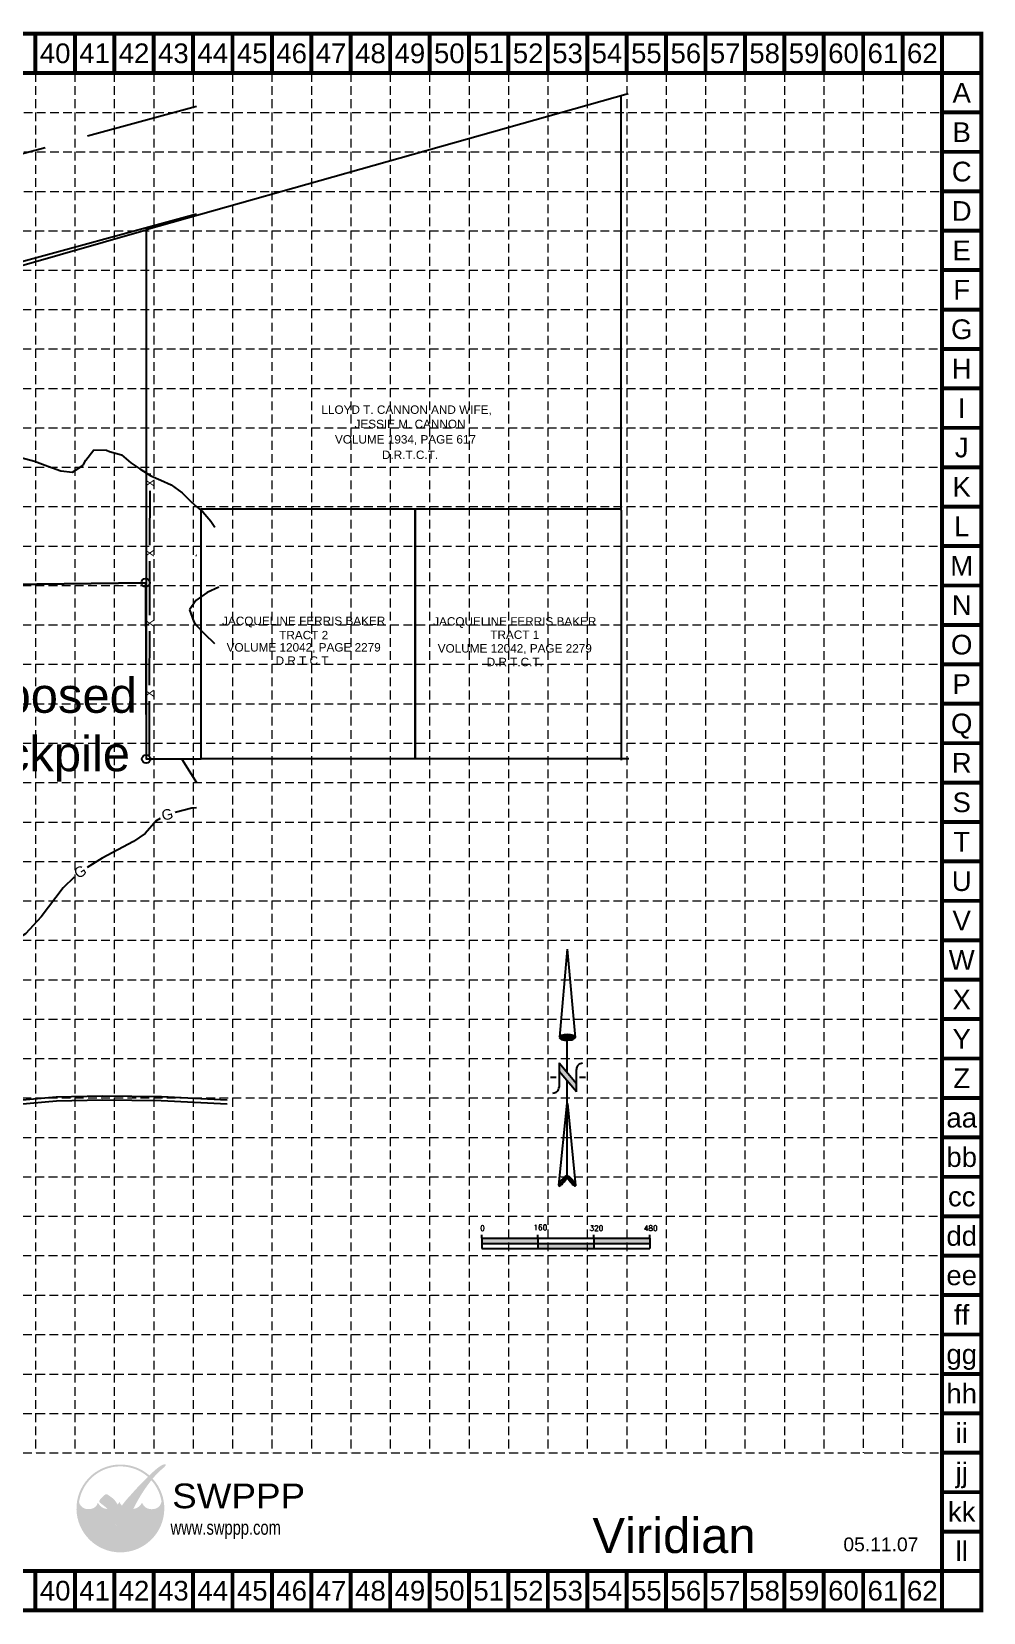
# Model space of a CAD drawing. Extents: x 2400464 to 2407675, y 6977889 to 6982400.
# Drawn here: x 2404958 to 2407675, y 6977889 to 6982400 of the extents above; entities that cross this region are included whole.
import ezdxf
from ezdxf.enums import TextEntityAlignment as Align

# ---------------------------------------------------------------- set-up
doc = ezdxf.new("R2010")
doc.units = 0
doc.header["$LTSCALE"] = 500
doc.header["$MEASUREMENT"] = 0
for name, pattern in [('DIVIDE', [1.25, 0.5, -0.25, 0, -0.25, 0, -0.25]), ('HIDDEN', [0.375, 0.25, -0.125]), ('PHANTOM', [2.5, 1.25, -0.25, 0.25, -0.25, 0.25, -0.25])]:
    doc.linetypes.add(name, pattern=pattern)
doc.layers.get('0').update_dxf_attribs({"linetype": 'CONTINUOUS'})
for name, color, linetype in [('ADJOINER', 2, 'CONTINUOUS'), ('BASE', 7, 'CONTINUOUS'), ('BC-FENCE', 2, 'CONTINUOUS'), ('BC-GRAVEL_ROAD', 1, 'CONTINUOUS'), ('BC-LAKE', 2, 'CONTINUOUS'), ('BC-LOT-LINES', 1, 'PHANTOM'), ('BC-PIPELINE_EASEMENT', 2, 'CONTINUOUS'), ('BDY-F-OVERALL', 6, 'CONTINUOUS'), ('BDY-F-RESIDENTAL', 6, 'CONTINUOUS'), ('COR-E', 2, 'CONTINUOUS'), ('DED-11139-1937', 2, 'CONTINUOUS'), ('DED-12042-2279-TR2', 2, 'CONTINUOUS'), ('FEMA-SCALED', 2, 'DIVIDE'), ('GRID', 254, 'HIDDEN'), ('LOGO', 7, 'CONTINUOUS'), ('NARROW', 7, 'CONTINUOUS')]:
    doc.layers.add(name, color=color, linetype=linetype)
doc.styles.add('L120', font='simplex.shx', dxfattribs={"height": 4.8})
doc.styles.add('LOGO1', font='ROCKEB.TTF', dxfattribs={"height": 25})
doc.styles.get("Standard").update_dxf_attribs({"font": 'ARIAL.TTF'})

# ---------------------------------------------------------------- blocks, each defined once
blk = doc.blocks.new('North Arrow')
at = {"layer": 'NARROW'}
for p, q in [((32.43, 3.06), (32.43, 4.63)), ((0, 0), (22.36, 2)), ((0, 0), (22.33, -2.02)), ((28.77, -2.09), (34.02, 2.32)), ((36.18, 2.33), (30.46, 2.33)), ((36.16, 2.32), (31.04, -2.09)), ((39.1, 0.01), (59.96, 2.11)), ((31.2, -0.05), (21.66, -0.05)), ((21.66, -0.05), (21.66, -0.05)), ((28.77, -2.09), (34.95, -2.09)), ((32.43, -4.26), (32.43, -2.8)), ((57.45, -0.05), (33.41, -0.05)), ((59.83, -2.14), (39.04, -0.01)), ((57.69, -0.03), (57.77, -0.01)), ((57.77, -0.05), (57.69, -0.03))]:
    blk.add_line(p, q, dxfattribs=at)
blk.add_lwpolyline([(22.36, -2.03), (22.59, -1.93, 0.091577), (22.87, -1.44, 0.048306), (23.03, -0.75), (23.07, -0.01), (23.01, 0.82, 0.048306), (22.87, 1.42, 0.091577), (22.59, 1.91), (22.36, 2.01), (22.14, 1.91, 0.091577), (21.86, 1.42, 0.048306), (21.72, 0.82), (21.66, -0.01), (21.72, -0.83, 0.048306), (21.86, -1.44, 0.091577), (22.14, -1.93)], format="xyb", close=True, dxfattribs=at)
for points in [[(57.46, -0.03), (57.44, 0.08, -0.066818), (57.67, 0.47, -0.03073), (58.01, 0.84), (58.52, 1.29), (59.07, 1.7, -0.03073), (59.5, 1.95, -0.066818), (59.93, 2.1), (60.04, 2.06)], [(60.04, 2.06), (60.05, 1.95, -0.066818), (59.82, 1.56, -0.03073), (59.43, 1.14), (58.97, 0.74), (58.42, 0.33, -0.03073), (57.99, 0.08, -0.036692), (57.76, -0.02)], [(57.46, -0.04), (57.44, -0.15, 0.066818), (57.67, -0.54, 0.03073), (58.01, -0.9), (58.52, -1.36), (59.07, -1.77, 0.03073), (59.5, -2.02, 0.066818), (59.93, -2.17), (60.04, -2.13)], [(60.04, -2.13), (60.05, -2.01, 0.066818), (59.82, -1.63, 0.03073), (59.43, -1.2), (58.97, -0.8), (58.42, -0.4, 0.03073), (57.99, -0.15, 0.036692), (57.76, -0.05)]]:
    blk.add_lwpolyline(points, format="xyb", dxfattribs=at)
for centre, start, end in [((30.46, 3.86), 178.8769, 270), ((34.95, -3.62), 358.8769, 90)]:
    blk.add_arc(centre, 1.53, start, end, dxfattribs=at)
for points in [[(23.03, -0.76), (21.67, -0.05), (23.07, -0.05), (21.72, 0.82)], [(23.07, -0.05), (21.72, 0.82), (23.02, 0.75), (21.85, 1.42)], [(23.02, 0.75), (21.85, 1.42), (22.87, 1.44), (22.14, 1.91)], [(22.87, 1.44), (22.14, 1.91), (22.59, 1.91), (22.36, 2)], [(31.05, -2.09), (36.15, 2.36), (28.75, -2.06), (34.01, 2.36)], [(57.44, 0.08), (57.7, -0.01), (57.5, 0.21), (57.77, -0.01)], [(57.45, -0.04), (57.69, -0.02), (57.44, 0.08), (57.7, -0.01)], [(57.5, 0.21), (57.77, -0.01), (57.6, 0.39), (57.94, 0.06)], [(57.6, 0.39), (57.94, 0.06), (57.68, 0.5), (58.07, 0.13)], [(57.68, 0.5), (58.07, 0.13), (57.84, 0.66), (58.29, 0.26)], [(57.84, 0.66), (58.29, 0.26), (58.03, 0.86), (58.52, 0.41)], [(58.03, 0.86), (58.52, 0.41), (58.26, 1.07), (58.73, 0.57)], [(58.26, 1.07), (58.73, 0.57), (58.52, 1.3), (59.05, 0.81)], [(58.52, 1.3), (59.05, 0.81), (58.7, 1.42), (59.26, 0.99)], [(59.26, 1), (58.69, 1.42), (59.45, 1.15), (59, 1.65)], [(59.45, 1.15), (59, 1.65), (59.62, 1.34), (59.28, 1.82)], [(59.62, 1.34), (59.28, 1.82), (59.81, 1.55), (59.49, 1.95)], [(59.81, 1.55), (59.49, 1.95), (59.93, 1.73), (59.69, 2.04)], [(59.93, 1.73), (59.69, 2.04), (60.05, 1.94), (59.93, 2.1)], [(60.05, 1.94), (59.93, 2.1), (60.04, 2.06)], [(22.87, -1.44), (21.72, -0.87), (23.03, -0.76), (21.67, -0.05)], [(22.58, -1.93), (21.86, -1.45), (22.87, -1.44), (21.72, -0.87)], [(22.36, -2.01), (22.14, -1.93), (22.58, -1.93), (21.86, -1.45)], [(57.44, -0.14), (57.69, -0.02), (57.45, -0.04), (57.69, -0.02)], [(57.46, -0.19), (57.7, -0.03), (57.44, -0.14), (57.69, -0.02)], [(57.53, -0.33), (57.76, -0.05), (57.46, -0.19), (57.7, -0.03)], [(57.63, -0.48), (57.9, -0.1), (57.53, -0.33), (57.76, -0.05)], [(57.78, -0.66), (58.09, -0.2), (57.63, -0.48), (57.9, -0.1)], [(57.97, -0.87), (58.34, -0.35), (57.78, -0.66), (58.09, -0.2)], [(58.24, -1.11), (58.61, -0.54), (57.97, -0.87), (58.34, -0.35)], [(58.61, -1.43), (58.93, -0.77), (58.24, -1.11), (58.61, -0.54)], [(58.91, -1.64), (59.2, -1), (58.61, -1.43), (58.93, -0.77)], [(59.12, -1.79), (59.57, -1.36), (58.92, -1.65), (59.2, -1.01)], [(59.35, -1.93), (59.81, -1.62), (59.12, -1.79), (59.57, -1.36)], [(59.54, -1.32), (59.41, -1.18), (59.21, -1.01)], [(59.58, -2.05), (59.93, -1.79), (59.35, -1.93), (59.81, -1.62)], [(59.78, -2.13), (60.05, -2.01), (59.58, -2.05), (59.93, -1.79)], [(59.92, -2.17), (60.04, -2.13), (59.78, -2.13), (60.05, -2.01)]]:
    blk.add_solid(points, dxfattribs=at)
blk = doc.blocks.new('new logo')
at = {"layer": 'LOGO'}
h = blk.add_hatch(color=170, dxfattribs=at)
h.paths.add_polyline_path([(67.4, 44.1), (66.8, 44.7), (66.3, 45.2), (66, 45.8), (65.5, 46.4), (65.1, 47.2), (64.7, 47.9), (64.4, 48.5), (64.2, 49), (63.9, 49.6), (63.7, 50.1), (63.3, 51), (62.9, 52), (62.6, 52.8), (62.4, 53.3), (62.2, 53.7), (62.1, 54.2), (61.9, 54.7), (61.7, 55.2), (61.5, 55.7), (61.3, 56.3), (61, 56.8), (60.8, 57.4), (60.5, 57.9), (60.2, 58.5), (60, 59.1), (59.7, 59.6), (59.3, 60.2), (59, 60.8), (58.7, 61.3), (58.3, 61.9), (58, 62.4), (57.6, 62.9), (57.3, 63.4), (56.9, 63.9), (56.6, 64.3), (56.3, 64.7), (55.9, 65.1), (55.6, 65.5), (55.2, 65.9), (54.9, 66.2), (54, 66.2), (52.9, 66.3), (52, 66.5), (51.5, 66.6), (50.9, 66.8), (50.3, 67), (49.4, 67.4), (48.3, 67.9), (47.3, 68.6), (46.5, 69.3), (45.7, 70), (45, 70.8), (44.4, 71.5), (44, 72.2), (43.6, 72.7), (43.4, 72.9), (43.2, 73.2), (43.1, 73.4), (43, 73.5), (42.8, 73.7), (42.7, 73.7), (42.7, 73.8), (42.6, 73.8), (42.5, 73.7), (42.5, 73.6), (42.4, 73.5), (42.4, 73.4), (42.3, 73.2), (42.2, 72.8), (42, 72.1), (41.7, 71.5), (41.4, 70.9), (41, 70.3), (40.5, 69.8), (40, 69.2), (39.4, 68.7), (38.8, 68.2), (38.1, 67.7), (37.3, 67.3), (36.5, 66.9), (35.7, 66.6), (34.9, 66.3), (34, 66.1), (33, 66), (31.9, 65.9), (30.8, 65.9), (29.6, 65.9), (28.6, 66), (27.6, 66.1), (26.7, 66.4), (25.8, 66.7), (25, 67.1), (24.1, 67.6), (23.2, 68.2), (22.4, 68.9), (21.8, 69.5), (21.4, 69.9), (21, 70.4), (20.6, 70.9), (20.2, 71.5), (19.9, 72.1), (19.5, 72.9), (19.2, 73.8), (18.9, 74.8, -0.595729), (106.3, 106.8), (107, 107.5), (107.5, 108), (108.1, 108.6, 37.93689), (112.3, 104.5), (112.1, 104.2), (111.6, 103.7), (111.1, 103.1), (110.6, 102.5, -0.146449), (123.6, 75), (123.3, 74.5), (123.1, 74), (122.9, 73.5), (122.8, 73.1), (122.5, 72.4), (122.2, 71.7), (121.9, 71.1), (121.5, 70.5), (121.1, 70), (120.7, 69.5), (120.2, 69), (119.6, 68.6), (119, 68.1), (118.4, 67.7), (117.8, 67.4), (117.1, 67), (116.5, 66.7), (115.8, 66.5), (115, 66.3), (114.3, 66.1), (113.5, 66), (112.7, 65.9), (111.9, 65.8), (111.1, 65.8), (110.3, 65.8), (109.4, 65.9), (108.6, 66), (107.7, 66.2), (106.8, 66.4), (105.9, 66.7), (105.1, 67.1), (104.3, 67.5), (103.5, 68), (102.8, 68.6), (102.1, 69.3), (101.4, 70), (100.8, 70.7), (100.2, 71.4), (99.8, 72), (99.5, 72.5), (99.4, 72.8), (99.3, 73), (99.1, 73.2), (99, 73.4), (98.9, 73.5), (98.8, 73.6), (98.7, 73.6), (98.6, 73.6), (98.5, 73.5), (98.4, 73.4), (98.4, 73.3), (98.3, 73.2), (98.2, 73), (98.1, 72.8), (97.8, 72.4), (97.4, 71.8), (96.9, 71.1), (96.4, 70.5), (95.9, 70.1), (95.4, 69.6), (94.8, 69.1), (94.2, 68.6), (93.5, 68.2), (92.8, 67.7), (91.9, 67.3), (91, 66.9), (90.1, 66.6), (89.4, 66.4), (88.6, 66.2), (87.8, 66.1), (87.6, 65.6), (87.4, 65.1), (87.1, 64.4), (86.9, 63.8), (86.6, 63), (86.3, 62.2), (85.9, 61.3), (85.6, 60.4), (85.3, 59.5), (84.9, 58.6), (84.6, 57.7), (84.2, 56.7), (83.9, 55.8), (83.5, 54.9), (83.2, 54), (82.9, 53.2), (82.6, 52.4), (82.3, 51.6), (82.1, 51), (81.9, 50.3), (81.6, 49.8), (81.3, 48.9), (80.9, 48.1), (80.5, 47.3), (80.1, 46.6), (79.6, 45.9), (79.1, 45.4), (78.6, 44.8), (78.1, 44.3), (77.6, 43.9), (77, 43.5), (76.5, 43.1), (75.9, 42.8), (75.3, 42.6), (74.6, 42.3), (73.7, 42.1), (73, 41.9), (72.2, 41.9), (71.6, 42), (70.9, 42.2), (70.1, 42.5), (69.4, 42.8), (68.7, 43.1), (68, 43.5)])
h.paths.add_polyline_path([(71.8, 72), (70.7, 73.9), (70.1, 75.2), (69.7, 74.3), (68.7, 72.6), (67.9, 71.7), (67.9, 71.5), (68.1, 71.2), (68.3, 71), (68.4, 70.8), (68.5, 70.6), (68.7, 70.4), (68.8, 70.2), (68.9, 70.1), (69, 70), (69.1, 69.8), (69.3, 69.7), (69.4, 69.7), (69.5, 69.6), (69.6, 69.5), (69.7, 69.5), (69.8, 69.4), (69.9, 69.4), (70.1, 69.3), (70.2, 69.3), (70.3, 69.2), (70.4, 69.2), (70.5, 69.2), (70.6, 69.2), (70.8, 69.2), (70.9, 69.2), (71, 69.2), (71.1, 69.2), (71.2, 69.2), (71.3, 69.2), (71.4, 69.2), (71.5, 69.2), (71.6, 69.2), (71.7, 69.3), (71.8, 69.3), (71.9, 69.3), (72, 69.4), (72.1, 69.5), (72.2, 69.5), (72.3, 69.6), (72.5, 69.6), (72.6, 69.7), (72.7, 69.8), (72.8, 69.9), (72.9, 70), (73, 70.1), (73.1, 70.2), (73.2, 70.3), (73.3, 70.4), (72.5, 71.1)], flags=17)
blk.add_hatch(color=240, dxfattribs=at).paths.add_polyline_path([(117.7, 117.3), (118.9, 118.2), (119.8, 118.9), (120.6, 119.5), (121.3, 119.9), (121.9, 120.3), (122.4, 120.6), (122.8, 120.9), (123.1, 121.1), (123.4, 121.3), (123.7, 121.4), (124, 121.6), (124.2, 121.7), (124.4, 121.8), (124.6, 121.9), (124.8, 121.9), (125, 122), (125.2, 122.1), (125.4, 122.2), (125.6, 122.2), (125.8, 122.3), (125.9, 122.4), (126.1, 122.4), (126.3, 122.5), (126.4, 122.5), (126.6, 122.6), (126.7, 122.6), (126.8, 122.7), (126.9, 122.7), (127.1, 122.7), (127.2, 122.8), (127.3, 122.8), (127.4, 122.8), (127.5, 122.8), (127.6, 122.8), (127.7, 122.8), (127.8, 122.8), (127.9, 122.8), (128, 122.8), (128.1, 122.8), (128.1, 122.8), (128.2, 122.8), (128.3, 122.8), (128.4, 122.8), (128.4, 122.7), (128.5, 122.7), (128.5, 122.7), (128.6, 122.7), (128.6, 122.6), (128.7, 122.6), (128.7, 122.6), (128.7, 122.5), (128.7, 122.5), (128.8, 122.4), (128.8, 122.4), (128.8, 122.3), (128.8, 122.3), (128.8, 122.2), (128.8, 122.1), (128.8, 122.1), (128.8, 122), (128.8, 121.9), (128.8, 121.8), (128.8, 121.8), (128.8, 121.7), (128.8, 121.6), (128.7, 121.5), (128.7, 121.4), (128.7, 121.3), (128.6, 121.3), (128.6, 121.2), (128.5, 121.1), (128.4, 121), (128.4, 120.8), (128.3, 120.7), (128.2, 120.6), (128.1, 120.4), (128, 120.3), (127.8, 120.1), (127.7, 120), (127.6, 119.8), (127.4, 119.6), (127.3, 119.4), (127.1, 119.2), (126.8, 119), (126.6, 118.8), (126.3, 118.5), (125.9, 118.2), (125.5, 117.9), (125.1, 117.5), (124.6, 117), (124, 116.6), (123.5, 116.1), (122.9, 115.6), (122.3, 115.1), (121.7, 114.5), (121.1, 114), (120.6, 113.5), (120, 113), (119.5, 112.5), (119, 112), (118.5, 111.5), (118, 111), (117.5, 110.5), (117, 109.9), (116.5, 109.4), (116, 108.8), (115.5, 108.3), (115, 107.7), (114.5, 107.1), (114, 106.6), (113.5, 106), (113, 105.4), (112.5, 104.8), (112.1, 104.2), (111.6, 103.7), (111.1, 103.1), (110.6, 102.4), (110.1, 101.8), (109.6, 101.1), (109, 100.4), (108.5, 99.7), (107.9, 98.9), (107.3, 98.1), (106.7, 97.3), (106, 96.4), (105.4, 95.6), (104.8, 94.7), (104.2, 93.9), (103.6, 93.1), (103.1, 92.3), (102.5, 91.5), (102, 90.6), (101.4, 89.8), (100.9, 89), (100.3, 88.2), (99.8, 87.3), (99.2, 86.5), (98.6, 85.6), (98.1, 84.7), (97.5, 83.8), (96.9, 82.9), (96.4, 82), (95.9, 81.1), (95.4, 80.3), (94.9, 79.5), (94.5, 78.7), (94, 78), (93.6, 77.2), (93.2, 76.5), (92.8, 75.8), (92.4, 75), (92, 74.3), (91.6, 73.5), (91.2, 72.8), (90.8, 72), (90.4, 71.3), (90, 70.6), (89.6, 69.9), (89.3, 69.3), (89, 68.7), (88.8, 68.2), (88.5, 67.7), (88.3, 67.3), (88.1, 66.9), (88, 66.5), (87.8, 66.1), (87.6, 65.6), (87.4, 65.1), (87.1, 64.4), (86.9, 63.8), (86.6, 63), (86.3, 62.2), (85.9, 61.3), (85.6, 60.4), (85.3, 59.5), (84.9, 58.6), (84.6, 57.7), (84.2, 56.7), (83.9, 55.8), (83.5, 54.9), (83.2, 54), (82.9, 53.2), (82.6, 52.4), (82.3, 51.6), (82.1, 51), (81.9, 50.3), (81.6, 49.8), (81.4, 49.2), (81.2, 48.7), (81, 48.3), (80.8, 47.9), (80.6, 47.5), (80.4, 47.1), (80.2, 46.7), (80, 46.4), (79.7, 46.1), (79.5, 45.8), (79.2, 45.5), (79, 45.2), (78.7, 44.9), (78.5, 44.7), (78.2, 44.4), (78, 44.2), (77.7, 44), (77.4, 43.8), (77.2, 43.6), (76.9, 43.4), (76.6, 43.2), (76.3, 43), (76, 42.9), (75.7, 42.7), (75.5, 42.6), (75.2, 42.5), (74.9, 42.4), (74.6, 42.3), (74.3, 42.2), (74, 42.1), (73.8, 42.1), (73.5, 42), (73.2, 42), (73, 41.9), (72.7, 41.9), (72.5, 41.9), (72.2, 41.9), (72, 42), (71.8, 42), (71.5, 42.1), (71.3, 42.1), (71.1, 42.2), (70.8, 42.2), (70.6, 42.3), (70.4, 42.4), (70.1, 42.5), (69.9, 42.6), (69.6, 42.7), (69.4, 42.8), (69.2, 42.9), (68.9, 43), (68.7, 43.1), (68.5, 43.2), (68.2, 43.4), (68, 43.6), (67.8, 43.7), (67.6, 43.9), (67.4, 44.1), (67.2, 44.3), (67, 44.5), (66.8, 44.7), (66.6, 44.9), (66.5, 45.1), (66.3, 45.4), (66.1, 45.6), (65.9, 45.9), (65.7, 46.2), (65.4, 46.6), (65.2, 47), (65, 47.4), (64.7, 47.9), (64.4, 48.5), (64.2, 49), (63.9, 49.6), (63.7, 50.1), (63.4, 50.7), (63.2, 51.3), (63, 51.8), (62.8, 52.3), (62.6, 52.8), (62.4, 53.3), (62.2, 53.7), (62.1, 54.2), (61.9, 54.7), (61.7, 55.2), (61.5, 55.7), (61.3, 56.3), (61, 56.8), (60.8, 57.4), (60.5, 57.9), (60.2, 58.5), (60, 59.1), (59.7, 59.6), (59.3, 60.2), (59, 60.8), (58.7, 61.3), (58.3, 61.9), (58, 62.4), (57.6, 62.9), (57.3, 63.4), (56.9, 63.9), (56.6, 64.3), (56.3, 64.7), (55.9, 65.1), (55.6, 65.5), (55.2, 65.9), (54.9, 66.3), (54.5, 66.6), (54.1, 67), (53.7, 67.4), (53.3, 67.8), (52.8, 68.1), (52.4, 68.5), (51.9, 68.9), (51.4, 69.3), (50.9, 69.7), (50.5, 70), (50, 70.4), (49.5, 70.8), (49.1, 71.1), (48.7, 71.5), (48.2, 71.8), (47.8, 72.1), (47.5, 72.4), (47.1, 72.7), (46.8, 72.9), (46.6, 73.1), (46.3, 73.3), (46.1, 73.5), (45.9, 73.6), (45.7, 73.8), (45.6, 73.9), (45.5, 74), (45.3, 74.2), (45.2, 74.3), (45.1, 74.4), (45, 74.6), (45, 74.7), (44.9, 74.8), (44.8, 75), (44.8, 75.1), (44.8, 75.2), (44.7, 75.4), (44.7, 75.5), (44.7, 75.7), (44.7, 75.8), (44.7, 76), (44.7, 76.1), (44.7, 76.3), (44.8, 76.4), (44.8, 76.6), (44.9, 76.7), (44.9, 76.9), (45, 77.1), (45.1, 77.2), (45.2, 77.4), (45.3, 77.6), (45.4, 77.8), (45.6, 78), (45.7, 78.2), (45.9, 78.5), (46.1, 78.7), (46.3, 79), (46.6, 79.3), (46.8, 79.5), (47.1, 79.8), (47.3, 80.1), (47.6, 80.4), (47.9, 80.7), (48.2, 81), (48.5, 81.3), (48.8, 81.6), (49.2, 81.9), (49.5, 82.2), (49.8, 82.5), (50.1, 82.7), (50.4, 83), (50.7, 83.2), (51, 83.4), (51.2, 83.6), (51.5, 83.8), (51.7, 83.9), (51.9, 84.1), (52.1, 84.2), (52.2, 84.3), (52.4, 84.4), (52.5, 84.5), (52.7, 84.5), (52.8, 84.6), (53, 84.6), (53.1, 84.6), (53.2, 84.7), (53.3, 84.7), (53.5, 84.7), (53.6, 84.7), (53.7, 84.7), (53.8, 84.7), (54, 84.7), (54.1, 84.6), (54.2, 84.6), (54.3, 84.5), (54.5, 84.5), (54.6, 84.4), (54.7, 84.4), (54.9, 84.3), (55, 84.2), (55.2, 84.1), (55.3, 84.1), (55.5, 84), (55.7, 83.9), (55.9, 83.7), (56.1, 83.6), (56.4, 83.4), (56.7, 83.2), (57, 83), (57.3, 82.8), (57.7, 82.5), (58, 82.3), (58.4, 82), (58.8, 81.7), (59.2, 81.4), (59.6, 81.1), (60, 80.8), (60.4, 80.5), (60.8, 80.2), (61.2, 79.9), (61.5, 79.6), (61.9, 79.3), (62.3, 78.9), (62.6, 78.6), (63, 78.3), (63.3, 77.9), (63.7, 77.5), (64, 77.2), (64.3, 76.8), (64.6, 76.4), (64.9, 76), (65.2, 75.6), (65.5, 75.2), (65.8, 74.8), (66.1, 74.4), (66.4, 74), (66.7, 73.6), (66.9, 73.2), (67.2, 72.8), (67.4, 72.5), (67.6, 72.1), (67.8, 71.8), (67.9, 71.5), (68.1, 71.2), (68.3, 71), (68.4, 70.8), (68.5, 70.6), (68.7, 70.4), (68.8, 70.2), (68.9, 70.1), (69, 70), (69.1, 69.8), (69.3, 69.7), (69.4, 69.7), (69.5, 69.6), (69.6, 69.5), (69.7, 69.5), (69.8, 69.4), (69.9, 69.4), (70.1, 69.3), (70.2, 69.3), (70.3, 69.2), (70.4, 69.2), (70.5, 69.2), (70.6, 69.2), (70.8, 69.2), (70.9, 69.2), (71, 69.2), (71.1, 69.2), (71.2, 69.2), (71.3, 69.2), (71.4, 69.2), (71.5, 69.2), (71.6, 69.2), (71.7, 69.3), (71.8, 69.3), (71.9, 69.3), (72, 69.4), (72.1, 69.5), (72.2, 69.5), (72.3, 69.6), (72.5, 69.6), (72.6, 69.7), (72.7, 69.8), (72.8, 69.9), (72.9, 70), (73, 70.1), (73.1, 70.2), (73.2, 70.3), (73.3, 70.5), (73.5, 70.6), (73.6, 70.8), (73.7, 70.9), (73.9, 71.1), (74, 71.3), (74.2, 71.5), (74.3, 71.8), (74.5, 72), (74.7, 72.3), (74.9, 72.6), (75.1, 72.8), (75.3, 73.1), (75.6, 73.5), (75.8, 73.8), (76.1, 74.1), (76.4, 74.5), (76.7, 74.9), (77, 75.3), (77.3, 75.7), (77.7, 76.1), (78, 76.5), (78.4, 77), (78.8, 77.4), (79.2, 77.9), (79.6, 78.4), (80, 78.9), (80.5, 79.5), (81, 80), (81.5, 80.6), (82, 81.1), (82.5, 81.7), (83, 82.3), (83.6, 82.9), (84.1, 83.5), (84.7, 84.1), (85.2, 84.7), (85.7, 85.3), (86.2, 85.8), (86.7, 86.4), (87.2, 86.9), (87.7, 87.4), (88.1, 87.9), (88.6, 88.5), (89.1, 89), (89.5, 89.5), (90, 90.1), (90.5, 90.6), (91, 91.2), (91.5, 91.7), (92.1, 92.3), (92.6, 92.9), (93.2, 93.5), (93.8, 94.1), (94.4, 94.8), (95, 95.4), (95.6, 96), (96.3, 96.7), (96.9, 97.3), (97.6, 98), (98.2, 98.6), (98.8, 99.2), (99.4, 99.8), (100, 100.3), (100.5, 100.9), (101.1, 101.4), (101.6, 102), (102.1, 102.5), (102.7, 103.1), (103.2, 103.6), (103.7, 104.1), (104.2, 104.7), (104.8, 105.2), (105.3, 105.8), (105.9, 106.3), (106.4, 106.9), (107, 107.5), (107.5, 108), (108.1, 108.6), (108.7, 109.2), (109.3, 109.8), (109.9, 110.3), (110.4, 110.9), (111, 111.5), (111.6, 112), (112.2, 112.6), (112.8, 113.1), (113.4, 113.6), (114, 114.2), (114.6, 114.7), (115.3, 115.3), (116, 115.9), (116.8, 116.6)])
at = {"layer": 'LOGO', "style": 'LOGO1'}
for s, height, width, p in [('SWPPP', 31.32, 1.115, (137, 67)), ('www.swppp.com', 18.112, 0.77, (135, 33.4))]:
    blk.add_text(s, height=height, dxfattribs=dict(at, width=width)).set_placement(p)
blk = doc.blocks.new('A$C411152E6')
h = blk.add_hatch(color=7)
h.paths.add_polyline_path([(164.2, 14.4), (164.2, 28.8), (4.2, 28.8), (4.2, 14.4)])
h.paths.add_polyline_path([(164.2, 14.4), (164.2, 0), (324.2, 0), (324.2, 14.4)])
h.paths.add_polyline_path([(324.2, 28.8), (324.2, 14.4), (484.2, 14.4), (484.2, 28.8)])
at = {"color": 7}
for p, q in [((4.2, 28.8), (4.2, 38.4)), ((4.2, 28.8), (164.2, 28.8)), ((4.2, 28.8), (4.2, 0)), ((4.2, 14.4), (484.2, 14.4)), ((164.2, 28.8), (164.2, 38.4)), ((164.2, 28.8), (484.2, 28.8)), ((164.2, 28.8), (164.2, 0)), ((324.2, 28.8), (324.2, 38.4)), ((324.2, 28.8), (324.2, 0)), ((484.2, 28.8), (484.2, 38.4)), ((484.2, 28.8), (484.2, 0)), ((4.2, 0), (164.2, 0)), ((164.2, 0), (484.2, 0))]:
    blk.add_line(p, q, dxfattribs=at)
at = {"color": 7, "style": 'L120'}
for s, height, p in [('0', 15.4, (0, 49.9)), ('160', 15.36, (151.7, 52.2)), ('320', 15.36, (311.8, 49.9)), ('480', 15.36, (466.7, 49.9))]:
    blk.add_text(s, height=height, dxfattribs=at).set_placement(p)

msp = doc.modelspace()

# ---------------------------------------------------------------- linework, layer by layer
at = {"layer": 'ADJOINER', "color": 7}
for p, q in [((2406661.2, 6982222.6, 506.5), (2405285.3, 6981834.6, 506.5)), ((2406641.4, 6981034.4, 506.5), (2406641.4, 6982217, 506.5)), ((2405285.3, 6981834.6, 506.5), (2405285.3, 6980324.1, 506.5)), ((2405442.3, 6980324.1, 506.5), (2405442.3, 6981037.7, 506.5)), ((2405442.3, 6981037.7, 506.5), (2406641.4, 6981037.7, 506.5)), ((2406052.6, 6980324.1, 506.5), (2406052.6, 6981037.7, 506.5)), ((2406052.6, 6981037.7, 506.5), (2406641.4, 6981037.7, 506.5)), ((2406641.4, 6981034.4, 506.5), (2406641.4, 6980320.8, 506.5)), ((2405285.3, 6980324.1, 506.5), (2405442.3, 6980324.1, 506.5)), ((2406662.9, 6980324.1, 506.5), (2406052.6, 6980324.1, 506.5))]:
    msp.add_line(p, q, dxfattribs=at)
at = {"layer": 'BASE', "color": 9}
msp.add_line((2407556.8, 6982281.7), (2407556.8, 6978006.7), dxfattribs=at)
at = {"layer": 'BASE', "const_width": 11.2}
for points in [[(2400469.3, 6977894.2), (2407669.3, 6977894.2), (2407669.3, 6982394.2), (2400469.3, 6982394.2)], [(2400581.5, 6978006.7), (2407557.1, 6978006.5), (2407556.9, 6982281.8), (2400582.9, 6982281.9)]]:
    msp.add_lwpolyline(points, close=True, dxfattribs=at)
for points in [[(2404969.3, 6982281.7), (2404969.3, 6982394.2)], [(2405081.8, 6982281.7), (2405081.8, 6982394.2)], [(2405194.3, 6982281.7), (2405194.3, 6982394.2)], [(2405306.8, 6982281.7), (2405306.8, 6982394.2)], [(2405419.3, 6982281.7), (2405419.3, 6982394.2)], [(2405531.8, 6982281.7), (2405531.8, 6982394.2)], [(2405644.3, 6982281.7), (2405644.3, 6982394.2)], [(2405756.8, 6982281.7), (2405756.8, 6982394.2)], [(2405869.3, 6982281.7), (2405869.3, 6982394.2)], [(2405981.8, 6982281.7), (2405981.8, 6982394.2)], [(2406094.3, 6982281.7), (2406094.3, 6982394.2)], [(2406206.8, 6982281.7), (2406206.8, 6982394.2)], [(2406319.3, 6982281.7), (2406319.3, 6982394.2)], [(2406431.8, 6982281.7), (2406431.8, 6982394.2)], [(2406544.3, 6982281.7), (2406544.3, 6982394.2)], [(2406656.8, 6982281.7), (2406656.8, 6982394.2)], [(2406769.3, 6982281.7), (2406769.3, 6982394.2)], [(2406881.8, 6982281.7), (2406881.8, 6982394.2)], [(2406994.3, 6982281.7), (2406994.3, 6982394.2)], [(2407106.8, 6982281.7), (2407106.8, 6982394.2)], [(2407219.3, 6982281.7), (2407219.3, 6982394.2)], [(2407331.8, 6982281.7), (2407331.8, 6982394.2)], [(2407444.3, 6982281.7), (2407444.3, 6982394.2)], [(2407556.8, 6982281.7), (2407556.8, 6982394.2)], [(2407669.3, 6982281.7), (2407669.3, 6982394.2)], [(2407669.3, 6982281.7), (2407556.8, 6982281.7)], [(2407669.3, 6982169.2), (2407556.8, 6982169.2)], [(2407669.3, 6982056.7), (2407556.8, 6982056.7)], [(2407669.3, 6981944.2), (2407556.8, 6981944.2)], [(2407669.3, 6981831.7), (2407556.8, 6981831.7)], [(2407669.3, 6981719.2), (2407556.8, 6981719.2)], [(2407669.3, 6981606.7), (2407556.8, 6981606.7)], [(2407669.3, 6981494.2), (2407556.8, 6981494.2)], [(2407669.3, 6981381.7), (2407556.8, 6981381.7)], [(2407669.3, 6981269.2), (2407556.8, 6981269.2)], [(2407669.3, 6981156.7), (2407556.8, 6981156.7)], [(2407669.3, 6981044.2), (2407556.8, 6981044.2)], [(2407669.3, 6980931.7), (2407556.8, 6980931.7)], [(2407669.3, 6980819.2), (2407556.8, 6980819.2)], [(2407669.3, 6980706.7), (2407556.8, 6980706.7)], [(2407669.3, 6980594.2), (2407556.8, 6980594.2)], [(2407669.3, 6980481.7), (2407556.8, 6980481.7)], [(2407669.3, 6980369.2), (2407556.8, 6980369.2)], [(2407669.3, 6980256.7), (2407556.8, 6980256.7)], [(2407669.3, 6980144.2), (2407556.8, 6980144.2)], [(2407669.3, 6980031.7), (2407556.8, 6980031.7)], [(2407669.3, 6979919.2), (2407556.8, 6979919.2)], [(2407669.3, 6979806.7), (2407556.8, 6979806.7)], [(2407669.3, 6979694.2), (2407556.8, 6979694.2)], [(2407669.3, 6979581.7), (2407556.8, 6979581.7)], [(2407669.3, 6979469.2), (2407556.8, 6979469.2)], [(2407669.3, 6979356.7), (2407556.8, 6979356.7)], [(2407669.3, 6979244.2), (2407556.8, 6979244.2)], [(2407669.3, 6979131.7), (2407556.8, 6979131.7)], [(2407669.3, 6979019.2), (2407556.8, 6979019.2)], [(2407669.3, 6978906.7), (2407556.8, 6978906.7)], [(2407669.3, 6978794.2), (2407556.8, 6978794.2)], [(2407669.3, 6978681.7), (2407556.8, 6978681.7)], [(2407669.3, 6978569.2), (2407556.8, 6978569.2)], [(2407669.3, 6978456.7), (2407556.8, 6978456.7)], [(2407669.3, 6978344.2), (2407556.8, 6978344.2)], [(2407669.3, 6978231.7), (2407556.8, 6978231.7)], [(2407669.3, 6978119.2), (2407556.8, 6978119.2)], [(2404969.3, 6977894.2), (2404969.3, 6978006.7)], [(2405081.8, 6977894.2), (2405081.8, 6978006.7)], [(2405194.3, 6977894.2), (2405194.3, 6978006.7)], [(2405306.8, 6977894.2), (2405306.8, 6978006.7)], [(2405419.3, 6977894.2), (2405419.3, 6978006.7)], [(2405531.8, 6977894.2), (2405531.8, 6978006.7)], [(2405644.3, 6977894.2), (2405644.3, 6978006.7)], [(2405756.8, 6977894.2), (2405756.8, 6978006.7)], [(2405869.3, 6977894.2), (2405869.3, 6978006.7)], [(2405981.8, 6977894.2), (2405981.8, 6978006.7)], [(2406094.3, 6977894.2), (2406094.3, 6978006.7)], [(2406206.8, 6977894.2), (2406206.8, 6978006.7)], [(2406319.3, 6977894.2), (2406319.3, 6978006.7)], [(2406431.8, 6977894.2), (2406431.8, 6978006.7)], [(2406544.3, 6977894.2), (2406544.3, 6978006.7)], [(2406656.8, 6977894.2), (2406656.8, 6978006.7)], [(2406769.3, 6977894.2), (2406769.3, 6978006.7)], [(2406881.8, 6977894.2), (2406881.8, 6978006.7)], [(2406994.3, 6977894.2), (2406994.3, 6978006.7)], [(2407106.8, 6977894.2), (2407106.8, 6978006.7)], [(2407219.3, 6977894.2), (2407219.3, 6978006.7)], [(2407331.8, 6977894.2), (2407331.8, 6978006.7)], [(2407444.3, 6977894.2), (2407444.3, 6978006.7)], [(2407669.3, 6978006.7), (2407556.8, 6978006.7)], [(2407556.8, 6977894.2), (2407556.8, 6978006.7)]]:
    msp.add_lwpolyline(points, dxfattribs=at)
at = {"layer": 'BC-FENCE', "color": 7, "linetype": 'Continuous'}
for p, q in [((2405296.5, 6981134.6, 506.5), (2405296.5, 6981139, 506.5)), ((2405296, 6980934.6, 506.5), (2405296.4, 6981088.9, 506.5)), ((2405295.5, 6980734.6, 506.5), (2405295.9, 6980888.9, 506.5)), ((2405295, 6980534.6, 506.5), (2405295.4, 6980688.9, 506.5)), ((2405294.5, 6980334.6, 506.5), (2405294.9, 6980488.9, 506.5))]:
    msp.add_line(p, q, dxfattribs=at)
at = {"layer": 'BC-GRAVEL_ROAD', "color": 7}
for p, q in [((2404866.5, 6979345.9, 506.5), (2405028.5, 6979360.2, 506.5)), ((2405028.5, 6979360.2, 506.5), (2405160.2, 6979362.9, 506.5)), ((2405160.2, 6979362.9, 506.5), (2405328.9, 6979361.1, 506.5)), ((2405328.9, 6979361.1, 506.5), (2405516.9, 6979350.9, 506.5)), ((2404868.4, 6979334.6, 506.5), (2405029.2, 6979348.8, 506.5)), ((2405029.2, 6979348.8, 506.5), (2405160.3, 6979351.5, 506.5)), ((2405160.3, 6979351.5, 506.5), (2405328.5, 6979349.7, 506.5)), ((2405328.5, 6979349.7, 506.5), (2405516.1, 6979339.5, 506.5))]:
    msp.add_line(p, q, dxfattribs=at)
at = {"layer": 'BC-LAKE', "color": 5, "linetype": 'Continuous'}
for p, q in [((2405113.3, 6981177.3, 506.5), (2405136.2, 6981206.7, 506.5)), ((2405136.2, 6981206.7, 506.5), (2405171.8, 6981205.2, 506.5)), ((2405171.8, 6981205.2, 506.5), (2405180.2, 6981201.5, 506.5)), ((2404927.9, 6981184.4, 506.5), (2404966.9, 6981174, 506.5)), ((2404966.9, 6981174, 506.5), (2405004.4, 6981160.2, 506.5)), ((2405004.4, 6981160.2, 506.5), (2405042, 6981146.4, 506.5)), ((2405074.8, 6981142.6, 506.5), (2405105.1, 6981162.6, 506.5)), ((2405105.1, 6981162.6, 506.5), (2405113.3, 6981177.3, 506.5)), ((2405180.2, 6981201.5, 506.5), (2405214.5, 6981191.8, 506.5)), ((2405214.5, 6981191.8, 506.5), (2405241.6, 6981169.4, 506.5)), ((2405241.6, 6981169.4, 506.5), (2405267.2, 6981152, 506.5)), ((2405042, 6981146.4, 506.5), (2405074.8, 6981142.6, 506.5)), ((2405267.2, 6981152, 506.5), (2405298.8, 6981132.4, 506.5)), ((2405298.8, 6981132.4, 506.5), (2405327.6, 6981119.3, 506.5)), ((2405327.6, 6981119.3, 506.5), (2405356.5, 6981106.3, 506.5)), ((2405356.5, 6981106.3, 506.5), (2405388.1, 6981083.8, 506.5)), ((2405388.1, 6981083.8, 506.5), (2405413.7, 6981058.1, 506.5)), ((2405413.7, 6981058.1, 506.5), (2405430.2, 6981043.8, 506.5)), ((2405430.2, 6981043.8, 506.5), (2405446.8, 6981029.5, 506.5)), ((2405446.8, 6981029.5, 506.5), (2405470, 6981002.4, 506.5)), ((2405470, 6981002.4, 506.5), (2405481.5, 6980985.7, 506.5)), ((2405459.5, 6980798.9, 506.5), (2405427.3, 6980776.4, 506.5)), ((2405492.3, 6980814, 506.5), (2405459.5, 6980798.9, 506.5)), ((2405427.3, 6980776.4, 506.5), (2405409.2, 6980750.1, 506.5)), ((2405409.2, 6980750.1, 506.5), (2405421.1, 6980715.3, 506.5)), ((2405421.1, 6980715.3, 506.5), (2405425.7, 6980708.3, 506.5)), ((2405425.7, 6980708.3, 506.5), (2405452, 6980681.5, 506.5)), ((2405452, 6980681.5, 506.5), (2405479.9, 6980653.6, 506.5))]:
    msp.add_line(p, q, dxfattribs=at)
at = {"layer": 'BC-LOT-LINES', "color": 7, "linetype": 'PHANTOM'}
for p, q in [((2403911.3, 6981774.5, 506.5), (2405428.5, 6982186.7, 506.5)), ((2405428.5, 6981878.5, 506.5), (2404007.9, 6981491.1, 506.5))]:
    msp.add_line(p, q, dxfattribs=at)
at = {"layer": 'BC-PIPELINE_EASEMENT', "color": 7, "linetype": 'Continuous', "elevation": 506.5}
for points in [[(2405428.5, 6980184.3), (2405415.7, 6980183.8), (2405415.7, 6980183.8), (2405368.4, 6980171.7)], [(2405325.1, 6980154.3), (2405313.7, 6980147.2), (2405282.8, 6980111.2), (2405249.5, 6980088.4), (2405159.7, 6980041.2), (2405159.7, 6980041.2), (2405117, 6980014.8)], [(2405079.8, 6979986.4), (2405048.3, 6979956), (2404985.9, 6979873.8), (2404940.5, 6979825.4), (2404940.5, 6979825.4), (2404907.2, 6979804.1)]]:
    msp.add_lwpolyline(points, dxfattribs=at)
at = {"layer": 'BDY-F-OVERALL', "color": 7, "elevation": 506.5}
msp.add_lwpolyline([(2401638.3, 6979486.1), (2404007.4, 6979514.9), (2403994.6, 6980333.8), (2404015.7, 6980333.7), (2404015, 6980811.8), (2404013.5, 6981011.7), (2404353.2, 6981015.8), (2404352.7, 6980815.8), (2405283.6, 6980826.9), (2405285.3, 6980324.1), (2405428.5, 6980323.7)], dxfattribs=at)
at = {"layer": 'BDY-F-RESIDENTAL', "color": 7, "elevation": 506.5}
msp.add_lwpolyline([(2404021.2, 6978681.4), (2404019, 6978840.7, 0.087482), (2404002.5, 6978927.7), (2403906.9, 6979179.6, 0.037766), (2404120.1, 6979255.3), (2404007.4, 6979514.9), (2403994.6, 6980333.8), (2404015.7, 6980333.7), (2404015, 6980811.8), (2404013.5, 6981011.7), (2404353.2, 6981015.8), (2404352.7, 6980815.8), (2405283.6, 6980826.9), (2405285.3, 6980324.1), (2405387.4, 6980323.8), (2405428.5, 6980256.8)], format="xyb", dxfattribs=at)
at = {"layer": 'COR-E', "color": 7}
for centre in [(2405283.6, 6980826.9, 506.5), (2405285.3, 6980324.1, 506.5)]:
    msp.add_circle(centre, 12, dxfattribs=at)
at = {"layer": 'DED-11139-1937', "color": 7, "elevation": 506.5}
for points in [[(2404013.3, 6981010.7), (2404011.4, 6981416.3), (2404193.2, 6981468.9), (2404179.4, 6981517), (2405285.3, 6981834.6)], [(2405283.6, 6980826.9), (2404352.3, 6980815.8), (2404351.1, 6981015.8), (2404011.2, 6981011.8)]]:
    msp.add_lwpolyline(points, dxfattribs=at)
at = {"layer": 'DED-12042-2279-TR2', "color": 7, "elevation": 506.5}
msp.add_lwpolyline([(2405442.3, 6980324.1), (2405442.3, 6981037.7), (2406052.6, 6981037.7), (2406052.6, 6980324.1)], close=True, dxfattribs=at)
at = {"layer": 'FEMA-SCALED', "color": 5, "elevation": 506.5}
msp.add_lwpolyline([(2405428.5, 6980903.4), (2405427.5, 6980904.4)], dxfattribs=at)
at = {"layer": 'GRID', "color": 252, "linetype": 'HIDDEN', "lineweight": 0, "ltscale": 0.2}
for p, q in [((2404969.3, 6982281.7), (2404969.3, 6978343.7)), ((2405081.8, 6982281.7), (2405081.8, 6978343.7)), ((2405194.3, 6982281.7), (2405194.3, 6978343.7)), ((2405306.8, 6982281.7), (2405306.8, 6978343.7)), ((2405419.3, 6982281.7), (2405419.3, 6978343.7)), ((2405531.8, 6982281.7), (2405531.8, 6978343.7)), ((2405644.3, 6982281.7), (2405644.3, 6978343.7)), ((2405756.8, 6982281.7), (2405756.8, 6978343.7)), ((2405869.3, 6982281.7), (2405869.3, 6978343.7)), ((2405981.8, 6982281.7), (2405981.8, 6978343.7)), ((2406094.3, 6982281.7), (2406094.3, 6978343.7)), ((2406206.8, 6982281.7), (2406206.8, 6978343.7)), ((2406319.3, 6982281.7), (2406319.3, 6978343.7)), ((2406431.8, 6982281.7), (2406431.8, 6978343.7)), ((2406544.3, 6982281.7), (2406544.3, 6978343.7)), ((2406656.8, 6982281.7), (2406656.8, 6978343.7)), ((2406769.3, 6982281.7), (2406769.3, 6978343.7)), ((2406881.8, 6982281.7), (2406881.8, 6978343.7)), ((2406994.3, 6982281.7), (2406994.3, 6978343.7)), ((2407106.8, 6982281.7), (2407106.8, 6978343.7)), ((2407219.3, 6982281.7), (2407219.3, 6978343.7)), ((2407331.6, 6982283.6), (2407331.6, 6978343.7)), ((2407444.1, 6982283.6), (2407444.1, 6978343.7)), ((2400585.9, 6982168.9), (2407560.9, 6982168.9)), ((2400585.9, 6982056.4), (2407560.9, 6982056.4)), ((2400585.9, 6981943.9), (2407560.9, 6981943.9)), ((2400581.8, 6981831.7), (2407556.8, 6981831.7)), ((2400581.8, 6981719.2), (2407556.8, 6981719.2)), ((2400581.8, 6981606.7), (2407556.8, 6981606.7)), ((2400581.8, 6981494.2), (2407556.8, 6981494.2)), ((2400581.8, 6981381.7), (2407556.8, 6981381.7)), ((2400581.8, 6981269.2), (2407556.8, 6981269.2)), ((2400581.8, 6981156.7), (2407556.8, 6981156.7)), ((2400581.8, 6981044.2), (2407556.8, 6981044.2)), ((2400581.8, 6980931.7), (2407556.8, 6980931.7)), ((2400581.8, 6980819.2), (2407556.8, 6980819.2)), ((2400581.8, 6980706.7), (2407556.8, 6980706.7)), ((2400581.8, 6980594.2), (2407556.8, 6980594.2)), ((2400581.8, 6980481.7), (2407556.8, 6980481.7)), ((2400581.8, 6980369.2), (2407556.8, 6980369.2)), ((2400581.8, 6980256.7), (2407556.8, 6980256.7)), ((2400581.8, 6980144.2), (2407556.8, 6980144.2)), ((2400581.8, 6980031.7), (2407556.8, 6980031.7)), ((2400581.8, 6979919.2), (2407556.8, 6979919.2)), ((2400581.8, 6979806.7), (2407556.8, 6979806.7)), ((2400581.8, 6979694.2), (2407556.8, 6979694.2)), ((2400581.8, 6979581.7), (2407556.8, 6979581.7)), ((2400581.8, 6979469.2), (2407556.8, 6979469.2)), ((2400581.8, 6979356.7), (2407556.8, 6979356.7)), ((2400581.8, 6979244.2), (2407556.8, 6979244.2)), ((2400581.8, 6979131.7), (2407556.8, 6979131.7)), ((2400581.8, 6979019.2), (2407556.8, 6979019.2)), ((2400581.8, 6978906.7), (2407556.8, 6978906.7)), ((2400584.3, 6978793.7), (2407559.3, 6978793.7)), ((2400584.3, 6978681.2), (2407559.3, 6978681.2)), ((2400584.3, 6978568.7), (2407559.3, 6978568.7)), ((2400584.3, 6978456.2), (2407559.3, 6978456.2)), ((2400584.3, 6978343.7), (2407559.3, 6978343.7))]:
    msp.add_line(p, q, dxfattribs=at)

# ---------------------------------------------------------------- block references
at = {"layer": 'BASE', "xscale": 11.25, "yscale": 11.25, "zscale": 11.25, "rotation": 270}
msp.add_blockref('North Arrow', (2406487.3, 6979781), dxfattribs=at)
at = {"layer": 'BASE', "color": 2, "linetype": 'Continuous'}
msp.add_blockref('A$C411152E6', (2406238.9, 6978927.4), dxfattribs=at)
at = {"layer": 'GRID', "ltscale": 500, "xscale": 2.25, "yscale": 2.25, "zscale": 2.25}
msp.add_blockref('new logo', (2405051.2, 6978035.1), dxfattribs=at)

# ---------------------------------------------------------------- texts
at = {"char_height": 100, "width": 330.226}
for s, insert, attachment_point in [('proposed stockpile', (2404967.5, 6980407.4), 5), ('Viridian', (2406559, 6978158.1), 1)]:
    msp.add_mtext(s, dxfattribs=dict(at, insert=insert, attachment_point=attachment_point))
at = {"layer": 'ADJOINER', "color": 7}
for s, p in [('LLOYD T. CANNON AND WIFE,', (2406028.6, 6981309, 506.5)), ('JESSIE M. CANNON', (2406038.4, 6981268.2, 506.5)), ('VOLUME 1934, PAGE 617', (2406025.4, 6981224.2, 506.5)), ('D.R.T.C.T.', (2406038.4, 6981180.2, 506.5)), ('JACQUELINE FERRIS BAKER', (2405734.9, 6980706.3, 506.5)), ('JACQUELINE FERRIS BAKER', (2406337.4, 6980704.7, 506.5)), ('TRACT 2', (2405734.9, 6980665.6, 506.5)), ('TRACT 1', (2406337.4, 6980666.7, 506.5)), ('VOLUME 12042, PAGE 2279', (2405734.9, 6980630.7, 506.5)), ('VOLUME 12042, PAGE 2279', (2406337.4, 6980627.8, 506.5)), ('D.R.T.C.T.', (2405734.9, 6980592.8, 506.5)), ('D.R.T.C.T.', (2406337.4, 6980588.9, 506.5))]:
    msp.add_text(s, height=24, dxfattribs=at).set_placement(p, align=Align.CENTER)
at = {"layer": 'BASE'}
for s, height, p in [('40', 56.25, (2405025.5, 6982338)), ('41', 56.25, (2405138, 6982338)), ('42', 56.25, (2405250.5, 6982338)), ('43', 56.25, (2405363, 6982338)), ('44', 56.25, (2405475.5, 6982338)), ('45', 56.25, (2405588, 6982338)), ('46', 56.25, (2405700.5, 6982338)), ('47', 56.25, (2405813, 6982338)), ('48', 56.25, (2405925.5, 6982338)), ('49', 56.25, (2406038, 6982338)), ('50', 56.25, (2406150.5, 6982338)), ('51', 56.25, (2406263, 6982338)), ('52', 56.25, (2406375.5, 6982338)), ('53', 56.25, (2406488, 6982338)), ('54', 56.25, (2406600.5, 6982338)), ('55', 56.25, (2406713, 6982338)), ('56', 56.25, (2406825.5, 6982338)), ('57', 56.25, (2406938, 6982338)), ('58', 56.25, (2407050.5, 6982338)), ('59', 56.25, (2407163, 6982338)), ('60', 56.25, (2407275.5, 6982338)), ('61', 56.25, (2407388, 6982338)), ('62', 56.25, (2407500.5, 6982338)), ('A', 56.2, (2407613, 6982225.5)), ('B', 56.2, (2407613, 6982113)), ('C', 56.2, (2407613, 6982000.5)), ('D', 56.2, (2407613, 6981888)), ('E', 56.2, (2407613, 6981775.5)), ('F', 56.2, (2407613, 6981663)), ('G', 56.2, (2407613, 6981550.5)), ('H', 56.2, (2407613, 6981438)), ('I', 56.2, (2407613, 6981325.5)), ('J', 56.2, (2407613, 6981213)), ('K', 56.2, (2407613, 6981100.5)), ('L', 56.2, (2407613, 6980988)), ('M', 56.2, (2407613, 6980875.5)), ('N', 56.2, (2407613, 6980763)), ('O', 56.2, (2407613, 6980650.5)), ('P', 56.2, (2407613, 6980538)), ('Q', 56.2, (2407613, 6980425.5)), ('R', 56.2, (2407613, 6980313)), ('S', 56.2, (2407613, 6980200.5)), ('T', 56.2, (2407613, 6980088)), ('U', 56.2, (2407613, 6979975.5)), ('V', 56.2, (2407613, 6979863)), ('W', 56.2, (2407613, 6979750.5)), ('X', 56.2, (2407613, 6979638)), ('Y', 56.2, (2407613, 6979525.5)), ('Z', 56.2, (2407613, 6979413)), ('aa', 56.25, (2407613, 6979300.5)), ('bb', 56.25, (2407613, 6979188)), ('cc', 56.25, (2407613, 6979075.5)), ('dd', 56.25, (2407613, 6978963)), ('ee', 56.25, (2407613, 6978850.5)), ('ff', 56.25, (2407613, 6978738)), ('gg', 56.25, (2407613, 6978625.5)), ('hh', 56.25, (2407613, 6978513)), ('ii', 56.25, (2407613, 6978400.5)), ('jj', 56.25, (2407613, 6978288)), ('kk', 56.25, (2407613, 6978175.5)), ('ll', 56.25, (2407613, 6978063)), ('40', 56.25, (2405025.5, 6977950.5)), ('41', 56.25, (2405138, 6977950.5)), ('42', 56.25, (2405250.5, 6977950.5)), ('43', 56.25, (2405363, 6977950.5)), ('44', 56.25, (2405475.5, 6977950.5)), ('45', 56.25, (2405588, 6977950.5)), ('46', 56.25, (2405700.5, 6977950.5)), ('47', 56.25, (2405813, 6977950.5)), ('48', 56.25, (2405925.5, 6977950.5)), ('49', 56.25, (2406038, 6977950.5)), ('50', 56.25, (2406150.5, 6977950.5)), ('51', 56.25, (2406263, 6977950.5)), ('52', 56.25, (2406375.5, 6977950.5)), ('53', 56.25, (2406488, 6977950.5)), ('54', 56.25, (2406600.5, 6977950.5)), ('55', 56.25, (2406713, 6977950.5)), ('56', 56.25, (2406825.5, 6977950.5)), ('57', 56.25, (2406938, 6977950.5)), ('58', 56.25, (2407050.5, 6977950.5)), ('59', 56.25, (2407163, 6977950.5)), ('60', 56.25, (2407275.5, 6977950.5)), ('61', 56.25, (2407388, 6977950.5)), ('62', 56.25, (2407500.5, 6977950.5))]:
    msp.add_text(s, height=height, dxfattribs=at).set_placement(p, align=Align.MIDDLE_CENTER)
msp.add_text('05.11.07', height=39.38, dxfattribs=at).set_placement((2407382.4, 6978063), align=Align.CENTER)
at = {"layer": 'BC-FENCE', "color": 7}
for p in [(2405308.4, 6981100.3, 506.5), (2405307.9, 6980900.3, 506.5), (2405307.4, 6980700.3, 506.5), (2405306.9, 6980500.3, 506.5)]:
    msp.add_text('X', height=24, rotation=89.8545, dxfattribs=at).set_placement(p)
at = {"layer": 'BC-PIPELINE_EASEMENT', "color": 7, "linetype": 'Continuous'}
for rotation, p in [(14.43, (2405345.6, 6980165.8, 506.5)), (31.75, (2405097, 6980002.4, 506.5))]:
    msp.add_text('G', height=30, rotation=rotation, dxfattribs=at).set_placement(p, align=Align.MIDDLE_CENTER)

doc.saveas('drawing.dxf')
